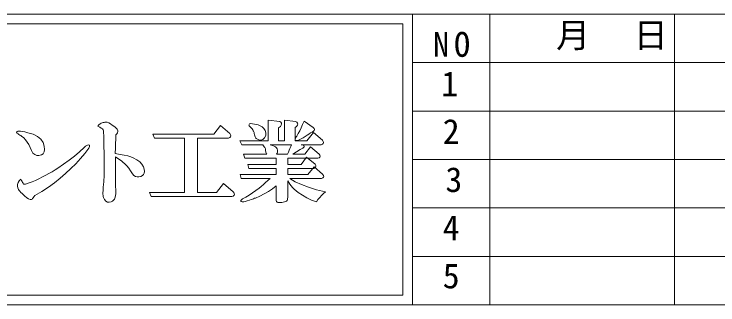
# Model space of a CAD drawing. Units: millimetres at full size, sheet at 1:2; details may follow other scales. Extents: x -822 to 1661, y -568 to -21.
# Drawn here: x 120 to 229, y -567.8 to -522.8 of the extents above; entities that cross this region are included whole.
import ezdxf
from ezdxf.enums import TextEntityAlignment as Align

# ---------------------------------------------------------------- set-up
doc = ezdxf.new("R2010")
doc.units = ezdxf.units.MM
doc.header["$LTSCALE"] = 2
doc.layers.add('F-E', color=5, linetype='Continuous', lineweight=9)
doc.styles.add('ＭＳ ゴシック', font='')
doc.styles.get('ＭＳ ゴシック').set_extended_font_data('MS Gothic')

msp = doc.modelspace()

# ---------------------------------------------------------------- linework, layer by layer
at = {"layer": 'F-E'}
for p, q in [((17.557, -522.776), (181.679, -522.776)), ((17.557, -522.776), (308.657, -522.776)), ((181.679, -522.776), (181.679, -567.776)), ((193.679, -522.776), (193.679, -567.776)), ((222.267, -522.776), (222.267, -567.776)), ((308.657, -530.276), (181.679, -530.276)), ((308.657, -537.776), (181.679, -537.776)), ((308.657, -545.276), (181.679, -545.276)), ((308.657, -552.776), (181.679, -552.776)), ((308.657, -560.276), (181.679, -560.276)), ((181.679, -567.776), (17.557, -567.776)), ((801.557, -567.776), (17.557, -567.776))]:
    msp.add_line(p, q, dxfattribs=at)
at = {"layer": 'F-E', "color": 4, "lineweight": 5}
for p, q in [((19.057, -524.276), (180.179, -524.276)), ((180.179, -524.276), (180.179, -566.276)), ((180.179, -566.276), (19.057, -566.276))]:
    msp.add_line(p, q, dxfattribs=at)
at = {"layer": 'F-E'}
for points in [[(155.722, -545.092), (155.517, -544.463), (159.127, -544.463), (159.068, -544.401), (159.017, -544.288), (158.973, -544.123), (158.939, -543.907), (158.912, -543.639), (158.881, -543.545), (158.825, -543.433), (158.743, -543.304), (158.634, -543.156), (158.5, -542.991), (155.248, -542.991), (154.979, -542.362), (159.36, -542.362), (159.36, -539.168), (161.142, -539.404), (161.315, -539.504), (161.412, -539.63), (161.433, -539.783), (161.379, -539.962), (161.248, -540.168), (160.969, -540.352), (160.969, -542.362), (161.892, -542.362), (161.892, -539.168), (163.568, -539.405), (163.777, -539.503), (163.897, -539.629), (163.928, -539.781), (163.87, -539.961), (163.723, -540.169), (163.502, -540.301), (163.502, -542.362), (165.321, -542.362), (166.357, -541.107), (167.746, -542.305), (167.861, -542.499), (167.898, -542.664)], [(133.691, -540.544), (133.518, -540.411), (133.283, -540.275), (132.986, -540.137), (133.041, -540.035), (133.106, -539.944), (133.181, -539.865), (133.266, -539.798), (133.361, -539.742), (133.519, -539.677), (133.668, -539.622), (133.81, -539.575), (133.943, -539.538), (134.069, -539.509), (134.24, -539.486), (134.439, -539.519), (134.665, -539.608), (134.917, -539.752), (135.197, -539.951), (135.452, -540.127), (135.664, -540.287), (135.834, -540.432), (135.961, -540.56), (136.046, -540.673), (136.094, -540.815), (136.093, -540.966), (136.042, -541.126), (135.941, -541.296), (135.791, -541.476)], [(135.709, -549.025), (135.723, -549.487), (135.741, -549.917), (135.755, -550.274), (135.75, -550.587), (135.726, -550.858), (135.684, -551.084), (135.624, -551.268), (135.562, -551.391), (135.475, -551.508), (135.364, -551.619), (135.228, -551.726), (135.068, -551.827), (134.751, -551.89), (134.471, -551.854), (134.229, -551.72), (134.024, -551.486), (133.856, -551.154), (133.816, -551.001), (133.79, -550.823), (133.778, -550.619), (133.779, -550.39), (133.794, -550.136), (133.797, -549.996), (133.803, -549.839), (133.814, -549.665), (133.829, -549.475), (133.848, -549.267), (133.904, -548.604), (133.943, -547.778), (133.964, -546.788), (133.968, -545.636), (133.955, -544.321), (133.934, -543.235), (133.913, -542.34), (133.892, -541.637), (133.872, -541.124), (133.851, -540.803), (133.802, -540.675), (133.691, -540.544)], [(135.791, -541.476), (135.771, -541.749), (135.751, -542.175), (135.73, -542.754), (135.71, -543.487), (135.689, -544.373), (136.429, -544.481), (137.076, -544.599), (137.631, -544.727), (138.094, -544.863), (138.464, -545.01), (139.022, -545.317), (139.471, -545.649), (139.81, -546.006), (140.041, -546.387), (140.162, -546.793), (140.193, -547.109), (140.156, -547.378), (140.051, -547.599), (139.878, -547.772), (139.638, -547.898), (139.33, -547.971), (139.048, -547.967), (138.794, -547.888), (138.566, -547.733), (138.366, -547.502), (138.06, -547.043), (137.757, -546.631), (137.456, -546.264), (137.158, -545.942), (136.862, -545.666), (136.63, -545.484), (136.397, -545.316), (136.163, -545.16), (135.927, -545.018), (135.69, -544.889), (135.69, -547.443), (135.692, -548.003), (135.698, -548.53), (135.709, -549.025)], [(120.658, -549.826), (120.566, -549.468), (120.558, -549.138), (120.635, -548.838), (120.798, -548.567), (121.045, -548.326), (121.155, -548.51), (121.255, -548.678), (121.345, -548.828), (121.424, -548.961), (121.493, -549.076), (121.53, -549.093), (121.592, -549.099), (121.679, -549.093), (121.79, -549.075), (121.927, -549.045), (122.361, -548.903), (122.829, -548.724), (123.331, -548.509), (123.867, -548.259), (124.436, -547.972), (124.933, -547.716), (125.418, -547.452), (125.891, -547.179), (126.352, -546.897), (126.8, -546.607), (127.69, -546.012), (128.541, -545.394), (129.355, -544.754), (130.129, -544.091), (130.866, -543.406), (130.891, -543.381), (130.923, -543.349), (130.963, -543.309), (131.009, -543.263), (131.063, -543.208), (131.373, -543.049), (131.578, -543), (131.68, -543.064), (131.678, -543.239)], [(131.678, -543.239), (131.572, -543.526), (130.975, -544.344), (130.317, -545.144), (129.599, -545.924), (128.82, -546.686), (127.981, -547.429), (127.169, -548.174), (126.285, -548.887), (125.33, -549.567), (124.303, -550.215), (123.205, -550.831), (123.097, -551.032), (122.993, -551.195), (122.893, -551.321), (122.798, -551.408), (122.706, -551.457), (122.502, -551.457), (122.255, -551.365), (121.966, -551.182), (121.636, -550.909), (121.263, -550.545), (121.083, -550.361), (120.932, -550.197), (120.811, -550.053), (120.72, -549.93), (120.658, -549.826)], [(167.898, -542.664), (167.855, -542.801), (167.734, -542.91), (167.532, -542.991), (164.471, -542.991), (164.813, -543.039), (164.889, -543.135), (164.916, -543.233), (164.894, -543.332), (164.824, -543.432), (164.705, -543.534), (164.297, -543.739), (163.178, -544.463), (165.047, -544.463), (165.919, -543.316), (167.259, -544.459), (167.358, -544.631), (167.386, -544.781), (167.344, -544.907), (167.23, -545.011), (167.045, -545.092), (162.371, -545.092), (162.371, -546.025), (164.453, -546.025), (165.268, -544.932), (166.608, -546.016), (166.709, -546.19), (166.738, -546.341), (166.696, -546.469), (166.583, -546.573), (166.398, -546.654), (162.371, -546.654), (162.371, -547.588), (165.481, -547.588), (166.466, -546.386), (167.765, -547.553), (167.894, -547.738), (167.94, -547.896), (167.904, -548.029), (167.786, -548.136)], [(160.582, -549.36), (160.002, -549.81), (159.392, -550.222), (158.749, -550.598), (158.076, -550.937), (157.372, -551.24), (157.243, -551.283), (157.087, -551.337), (156.904, -551.401), (156.695, -551.477), (156.458, -551.562), (156.104, -551.679), (155.811, -551.764), (155.579, -551.819), (155.408, -551.842), (155.299, -551.835), (155.181, -551.781), (155.128, -551.709), (155.139, -551.618), (155.215, -551.508), (155.354, -551.379), (155.884, -551.09), (156.407, -550.779), (156.924, -550.444), (157.435, -550.085), (157.94, -549.704), (158.273, -549.436), (158.611, -549.154), (158.956, -548.856), (159.308, -548.544), (159.665, -548.217), (155.17, -548.217), (155.033, -547.588), (160.582, -547.588), (160.582, -546.654), (156.356, -546.654), (156.218, -546.025), (160.582, -546.025), (160.582, -545.092), (155.722, -545.092)], [(167.786, -548.136), (167.586, -548.217), (162.693, -548.217), (163.517, -548.71), (164.484, -549.163), (165.593, -549.576), (166.846, -549.949), (168.242, -550.281), (167.914, -550.554), (167.607, -550.846), (167.321, -551.157), (167.057, -551.488), (166.814, -551.838), (166.049, -551.547), (165.324, -551.205), (164.637, -550.81), (163.991, -550.363), (163.383, -549.865), (163.131, -549.621), (162.903, -549.367), (162.701, -549.105), (162.523, -548.833), (162.371, -548.552), (162.371, -551.16), (162.359, -551.333), (162.324, -551.48), (162.266, -551.602), (162.185, -551.698), (162.081, -551.769), (161.887, -551.833), (161.681, -551.882), (161.463, -551.918), (161.233, -551.939), (160.991, -551.946), (160.844, -551.93), (160.729, -551.881), (160.647, -551.799), (160.598, -551.684), (160.582, -551.537), (160.582, -549.36)]]:
    msp.add_lwpolyline(points, dxfattribs=at)
for points in [[(151.355, -550.39), (152.444, -548.972), (153.927, -550.263), (154.066, -550.483), (154.116, -550.669), (154.076, -550.82), (153.947, -550.937), (153.728, -551.019), (141.23, -551.019), (140.961, -550.39), (146.402, -550.39), (146.402, -541.968), (141.769, -541.968), (141.5, -541.339), (150.924, -541.339), (151.959, -540.03), (153.4, -541.277), (153.517, -541.472), (153.555, -541.639), (153.514, -541.778), (153.393, -541.887), (153.192, -541.968), (148.406, -541.968), (148.406, -550.39)], [(156.536, -540.225), (156.42, -540.074), (156.37, -539.949), (156.385, -539.848), (156.466, -539.773), (156.612, -539.722), (156.947, -539.753), (157.255, -539.797), (157.536, -539.856), (157.789, -539.928), (158.015, -540.015), (158.395, -540.24), (158.681, -540.505), (158.872, -540.812), (158.969, -541.16), (158.972, -541.55), (158.771, -541.949), (158.523, -542.199), (158.229, -542.299), (157.888, -542.25), (157.501, -542.052), (157.446, -541.983), (157.393, -541.888), (157.341, -541.766), (157.292, -541.617), (157.244, -541.442), (157.203, -541.27), (157.163, -541.124), (157.123, -541.002), (157.083, -540.905), (157.042, -540.833), (156.957, -540.679), (156.864, -540.542), (156.763, -540.42), (156.653, -540.315)], [(165.91, -541.155), (165.647, -541.346), (165.369, -541.535), (165.076, -541.724), (164.767, -541.912), (164.442, -542.099), (164.035, -542.279), (163.747, -542.353), (163.579, -542.321), (163.53, -542.184), (163.6, -541.941), (163.625, -541.875), (163.654, -541.815), (163.688, -541.758), (163.726, -541.706), (163.77, -541.658), (164.002, -541.259), (164.231, -540.827), (164.458, -540.361), (164.682, -539.862), (164.904, -539.33), (166.327, -540.35), (166.468, -540.489), (166.523, -540.628), (166.492, -540.768), (166.374, -540.909), (166.171, -541.05)], [(124.695, -543.235), (124.731, -543.713), (124.666, -544.096), (124.501, -544.384), (124.236, -544.576), (123.87, -544.673), (123.52, -544.658), (123.207, -544.524), (122.931, -544.273), (122.692, -543.904), (122.489, -543.417), (122.285, -542.976), (122.052, -542.582), (121.792, -542.236), (121.503, -541.937), (121.185, -541.686), (121.038, -541.584), (120.896, -541.49), (120.758, -541.405), (120.624, -541.329), (120.495, -541.261), (120.425, -541.171), (120.4, -541.091), (120.419, -541.021), (120.482, -540.96), (120.589, -540.91), (120.749, -540.878), (120.985, -540.884), (121.299, -540.927), (121.69, -541.008), (122.159, -541.126), (122.982, -541.373), (123.647, -541.707), (124.154, -542.129), (124.503, -542.638)], [(159.676, -542.991), (160.008, -543.093), (160.28, -543.21), (160.493, -543.341), (160.647, -543.486), (160.742, -543.645), (160.794, -543.813), (160.81, -543.98), (160.791, -544.143), (160.736, -544.304), (160.647, -544.463), (162.336, -544.463), (162.472, -544.154), (162.602, -543.852), (162.726, -543.557), (162.842, -543.27), (162.952, -542.991)]]:
    msp.add_lwpolyline(points, close=True, dxfattribs=at)

# ---------------------------------------------------------------- texts
at = {"layer": 'F-E', "color": 7, "style": 'ＭＳ ゴシック'}
for s, p in [('月', (203.918, -529.12)), ('日', (215.949, -529.12)), ('1', (186.143, -536.652)), ('2', (186.364, -544.018)), ('3', (186.777, -551.466)), ('4', (186.364, -558.915)), ('5', (186.364, -566.364))]:
    msp.add_text(s, height=3.849, dxfattribs=at).set_placement(p, align=Align.BOTTOM_LEFT)
at = {"layer": 'F-E', "color": 7, "insert": (184.866, -529.453), "char_height": 3.849, "attachment_point": 7, "style": 'ＭＳ ゴシック'}
msp.add_mtext('\\T1.31;\\W0.95;NO', dxfattribs=at)

doc.saveas('drawing.dxf')
